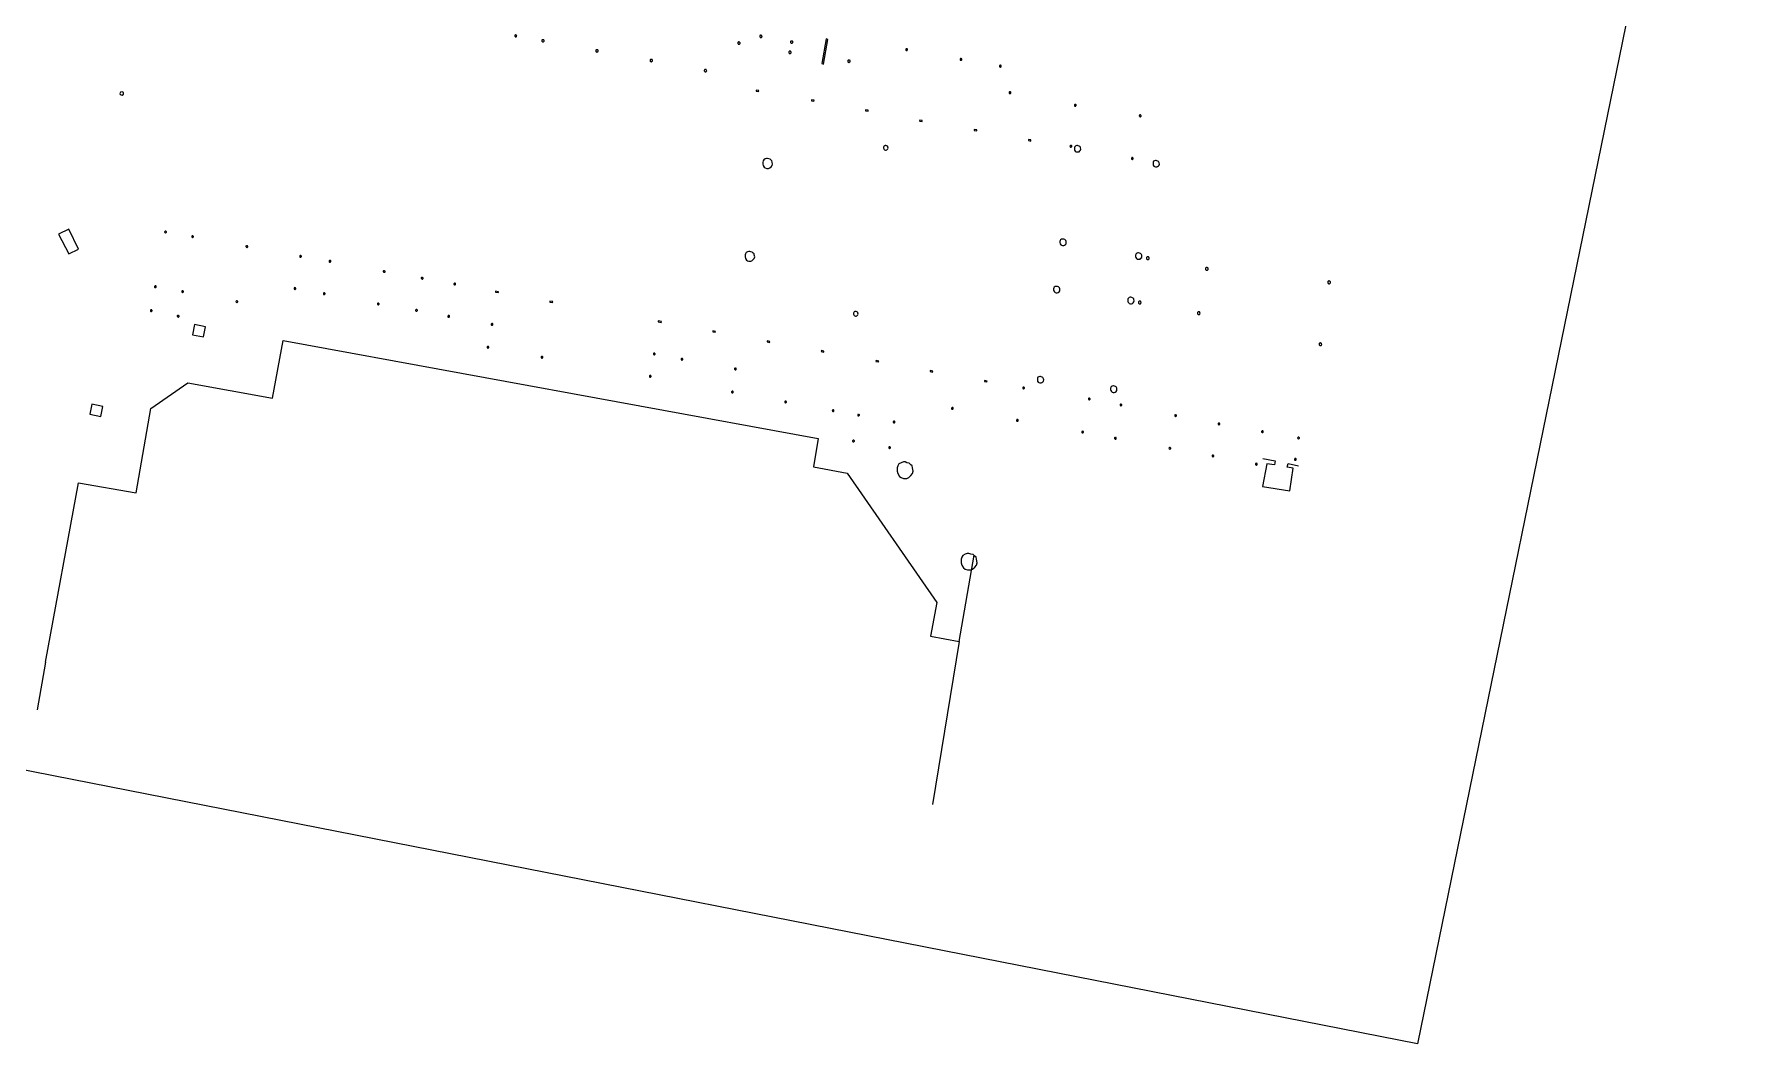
# Model space of a CAD drawing. Extents: x 794 to 1051, y 150 to 333.
# Drawn here: x 896.2 to 1050.9, y 149.9 to 241.4 of the extents above; entities that cross this region are included whole.
import ezdxf

# ---------------------------------------------------------------- set-up
doc = ezdxf.new("R2010")
doc.units = 0

msp = doc.modelspace()

# ---------------------------------------------------------------- linework, layer by layer
at = {"color": 1, "linetype": 'CONTINUOUS'}
for points in [[(812.17607, 332.620125), (1050.90717, 293.61636), (1021.52666, 149.91249), (892.7374, 175.22493), (797.30435, 197.227055), (793.59261, 281.18516), (812.17607, 332.620125)], [(939.80231, 241.28131), (939.78582, 241.27131), (939.76932, 241.251305), (939.76107, 241.241305), (939.76107, 241.1913), (939.76932, 241.1713), (939.79406, 241.141295), (939.80231, 241.131295), (939.84355, 241.121295), (939.86005, 241.121295), (939.89304, 241.131295), (939.90954, 241.151295), (939.93428, 241.1713), (939.94253, 241.1913), (939.93428, 241.241305), (939.92604, 241.251305), (939.90954, 241.27131), (939.90129, 241.28131), (939.8683, 241.28131), (939.8518, 241.29131), (939.83531, 241.29131), (939.80231, 241.28131)], [(942.26856, 240.85127), (942.24381, 240.841265), (942.22732, 240.811265), (942.21907, 240.79126), (942.21907, 240.741255), (942.22732, 240.711255), (942.25206, 240.68125), (942.26856, 240.66125), (942.3098, 240.65125), (942.34279, 240.65125), (942.37579, 240.66125), (942.40053, 240.69125), (942.42528, 240.711255), (942.43353, 240.741255), (942.42528, 240.79126), (942.41703, 240.811265), (942.40053, 240.831265), (942.38404, 240.85127), (942.35104, 240.85127), (942.3263, 240.86127), (942.30155, 240.86127), (942.26856, 240.85127)], [(947.15981, 239.94118), (947.13507, 239.93118), (947.11857, 239.901175), (947.11032, 239.881175), (947.11032, 239.83117), (947.11857, 239.801165), (947.14332, 239.771165), (947.15981, 239.75116), (947.20105, 239.74116), (947.23405, 239.74116), (947.26704, 239.75116), (947.29179, 239.781165), (947.31653, 239.801165), (947.32478, 239.83117), (947.31653, 239.881175), (947.30828, 239.901175), (947.29179, 239.92118), (947.27529, 239.94118), (947.2423, 239.94118), (947.21755, 239.95118), (947.19281, 239.95118), (947.15981, 239.94118)], [(960.01069, 240.641245), (959.98595, 240.631245), (959.96945, 240.601245), (959.9612, 240.58124), (959.9612, 240.531235), (959.96945, 240.501235), (959.9942, 240.47123), (960.01069, 240.45123), (960.05194, 240.44123), (960.08493, 240.44123), (960.11792, 240.45123), (960.14267, 240.48123), (960.16741, 240.501235), (960.17566, 240.531235), (960.16741, 240.58124), (960.15916, 240.601245), (960.14267, 240.621245), (960.12617, 240.641245), (960.09318, 240.641245), (960.06843, 240.65125), (960.04369, 240.65125), (960.01069, 240.641245)], [(961.99854, 241.251305), (961.97379, 241.241305), (961.9573, 241.2113), (961.94905, 241.1913), (961.94905, 241.141295), (961.9573, 241.111295), (961.98204, 241.08129), (961.99854, 241.06129), (962.03978, 241.051285), (962.07277, 241.051285), (962.10577, 241.06129), (962.13051, 241.09129), (962.15526, 241.111295), (962.1635, 241.141295), (962.15526, 241.1913), (962.14701, 241.2113), (962.13051, 241.231305), (962.11401, 241.251305), (962.08102, 241.251305), (962.05628, 241.261305), (962.03153, 241.261305), (961.99854, 241.251305)], [(964.62975, 239.811165), (964.60501, 239.801165), (964.58851, 239.771165), (964.58026, 239.75116), (964.58026, 239.701155), (964.58851, 239.671155), (964.61326, 239.64115), (964.62975, 239.62115), (964.67099, 239.61115), (964.70399, 239.61115), (964.73698, 239.62115), (964.76173, 239.65115), (964.78647, 239.671155), (964.79472, 239.701155), (964.78647, 239.75116), (964.77822, 239.771165), (964.76173, 239.791165), (964.74523, 239.811165), (964.71224, 239.811165), (964.68749, 239.82117), (964.66275, 239.82117), (964.62975, 239.811165)], [(964.79472, 240.731255), (964.76997, 240.721255), (964.75348, 240.69125), (964.74523, 240.67125), (964.74523, 240.621245), (964.75348, 240.591245), (964.77822, 240.56124), (964.79472, 240.54124), (964.83596, 240.531235), (964.86895, 240.531235), (964.90195, 240.54124), (964.92669, 240.57124), (964.95144, 240.591245), (964.95968, 240.621245), (964.95144, 240.67125), (964.94319, 240.69125), (964.92669, 240.711255), (964.91019, 240.731255), (964.8772, 240.731255), (964.85246, 240.741255), (964.82771, 240.741255), (964.79472, 240.731255)], [(967.97857, 240.941275), (967.58265, 238.69106), (967.73937, 238.651055), (968.11054, 240.88127), (967.97857, 240.941275)], [(975.22059, 240.04119), (975.21235, 240.03119), (975.1876, 240.001185), (975.17935, 239.981185), (975.17935, 239.96118), (975.1876, 239.93118), (975.19585, 239.901175), (975.22059, 239.891175), (975.25359, 239.881175), (975.27833, 239.881175), (975.30308, 239.891175), (975.31957, 239.911175), (975.34432, 239.93118), (975.34432, 239.96118), (975.34432, 239.981185), (975.33607, 240.001185), (975.31957, 240.02119), (975.30308, 240.03119), (975.27833, 240.04119), (975.26184, 240.05119), (975.23709, 240.04119), (975.22059, 240.04119)], [(952.08406, 239.061095), (952.05931, 239.051095), (952.04282, 239.02109), (952.03457, 239.00109), (952.03457, 238.951085), (952.04282, 238.92108), (952.06756, 238.89108), (952.08406, 238.871075), (952.1253, 238.861075), (952.15829, 238.861075), (952.19129, 238.871075), (952.21603, 238.90108), (952.24078, 238.92108), (952.24903, 238.951085), (952.24078, 239.00109), (952.23253, 239.02109), (952.21603, 239.041095), (952.19954, 239.061095), (952.16654, 239.061095), (952.1418, 239.071095), (952.11705, 239.071095), (952.08406, 239.061095)], [(969.98291, 239.00109), (969.95817, 238.99109), (969.94167, 238.961085), (969.93342, 238.941085), (969.93342, 238.89108), (969.94167, 238.861075), (969.96641, 238.831075), (969.98291, 238.81107), (970.02415, 238.80107), (970.05715, 238.80107), (970.09014, 238.81107), (970.11488, 238.841075), (970.13963, 238.861075), (970.14788, 238.89108), (970.13963, 238.941085), (970.13138, 238.961085), (970.11488, 238.981085), (970.09839, 239.00109), (970.06539, 239.00109), (970.04065, 239.01109), (970.0159, 239.01109), (969.98291, 239.00109)], [(980.14484, 239.151105), (980.13659, 239.141105), (980.11185, 239.1111), (980.1036, 239.0911), (980.1036, 239.071095), (980.11185, 239.041095), (980.1201, 239.01109), (980.14484, 239.00109), (980.17783, 238.99109), (980.20258, 238.99109), (980.22732, 239.00109), (980.24382, 239.02109), (980.26856, 239.041095), (980.26856, 239.071095), (980.26856, 239.0911), (980.26032, 239.1111), (980.24382, 239.1311), (980.22732, 239.141105), (980.20258, 239.151105), (980.18608, 239.161105), (980.16134, 239.151105), (980.14484, 239.151105)], [(983.70811, 238.541045), (983.69987, 238.531045), (983.67512, 238.50104), (983.66687, 238.48104), (983.66687, 238.461035), (983.67512, 238.431035), (983.68337, 238.40103), (983.70811, 238.39103), (983.74111, 238.38103), (983.76585, 238.38103), (983.7906, 238.39103), (983.80709, 238.41103), (983.83184, 238.431035), (983.83184, 238.461035), (983.83184, 238.48104), (983.82359, 238.50104), (983.80709, 238.521045), (983.7906, 238.531045), (983.76585, 238.541045), (983.74936, 238.551045), (983.72461, 238.541045), (983.70811, 238.541045)], [(956.98356, 238.151005), (956.95882, 238.141005), (956.94232, 238.111005), (956.93407, 238.091), (956.93407, 238.040995), (956.94232, 238.010995), (956.96706, 237.98099), (956.98356, 237.96099), (957.0248, 237.95099), (957.0578, 237.95099), (957.09079, 237.96099), (957.11553, 237.99099), (957.14028, 238.010995), (957.14853, 238.040995), (957.14028, 238.091), (957.13203, 238.111005), (957.11553, 238.131005), (957.09904, 238.151005), (957.06604, 238.151005), (957.0413, 238.16101), (957.01655, 238.16101), (956.98356, 238.151005)], [(903.99636, 235.980795), (904.0376, 235.88079), (904.21082, 235.830785), (904.32629, 235.930795), (904.32629, 236.080805), (904.20257, 236.150815), (904.0541, 236.12081), (903.99636, 235.980795)], [(961.62736, 236.30083), (961.61912, 236.21082), (961.85007, 236.170815), (961.85832, 236.270825), (961.62736, 236.30083)], [(966.64234, 235.41074), (966.63409, 235.320735), (966.86505, 235.28073), (966.87329, 235.38074), (966.64234, 235.41074)], [(984.58244, 236.140815), (984.57419, 236.13081), (984.54944, 236.10081), (984.54119, 236.080805), (984.54119, 236.060805), (984.54944, 236.0308), (984.55769, 236.0008), (984.58244, 235.9908), (984.61543, 235.980795), (984.64017, 235.980795), (984.66492, 235.9908), (984.68142, 236.0108), (984.70616, 236.0308), (984.70616, 236.060805), (984.70616, 236.080805), (984.69791, 236.10081), (984.68142, 236.12081), (984.66492, 236.13081), (984.64017, 236.140815), (984.62368, 236.150815), (984.59893, 236.140815), (984.58244, 236.140815)], [(971.54184, 234.520655), (971.5336, 234.43065), (971.76455, 234.390645), (971.7728, 234.490655), (971.54184, 234.520655)], [(976.44134, 233.580565), (976.4331, 233.490555), (976.66405, 233.450555), (976.6723, 233.550565), (976.44134, 233.580565)], [(990.49648, 235.000705), (990.48823, 234.9907), (990.46349, 234.9607), (990.45524, 234.940695), (990.45524, 234.920695), (990.46349, 234.89069), (990.47174, 234.86069), (990.49648, 234.85069), (990.52947, 234.840685), (990.55422, 234.840685), (990.57896, 234.85069), (990.59546, 234.87069), (990.62021, 234.89069), (990.62021, 234.920695), (990.62021, 234.940695), (990.61196, 234.9607), (990.59546, 234.9807), (990.57896, 234.9907), (990.55422, 235.000705), (990.53772, 235.010705), (990.51298, 235.000705), (990.49648, 235.000705)], [(996.36928, 234.04061), (996.36104, 234.03061), (996.33629, 234.000605), (996.32804, 233.980605), (996.32804, 233.9606), (996.33629, 233.9306), (996.34454, 233.900595), (996.36928, 233.890595), (996.40228, 233.880595), (996.42702, 233.880595), (996.45177, 233.890595), (996.46826, 233.9106), (996.49301, 233.9306), (996.49301, 233.9606), (996.49301, 233.980605), (996.48476, 234.000605), (996.46826, 234.02061), (996.45177, 234.03061), (996.42702, 234.04061), (996.41053, 234.05061), (996.38578, 234.04061), (996.36928, 234.04061)], [(981.38209, 232.720485), (981.37384, 232.630475), (981.60479, 232.59047), (981.61304, 232.69048), (981.38209, 232.720485)], [(973.26574, 231.26034), (973.208, 231.23034), (973.18326, 231.180335), (973.16676, 231.13033), (973.16676, 231.04032), (973.18326, 230.980315), (973.2245, 230.91031), (973.26574, 230.880305), (973.33173, 230.860305), (973.40596, 230.860305), (973.45545, 230.880305), (973.51319, 230.93031), (973.55443, 230.980315), (973.57093, 231.04032), (973.55443, 231.13033), (973.54618, 231.180335), (973.51319, 231.210335), (973.47195, 231.25034), (973.41421, 231.26034), (973.36472, 231.280345), (973.32348, 231.280345), (973.26574, 231.26034)], [(986.28984, 231.810395), (986.28159, 231.720385), (986.51254, 231.68038), (986.52079, 231.78039), (986.28984, 231.810395)], [(990.09231, 231.290345), (990.08406, 231.280345), (990.05932, 231.25034), (990.05107, 231.23034), (990.05107, 231.210335), (990.05932, 231.180335), (990.06757, 231.15033), (990.09231, 231.14033), (990.12531, 231.13033), (990.15005, 231.13033), (990.1748, 231.14033), (990.19129, 231.16033), (990.21604, 231.180335), (990.21604, 231.210335), (990.21604, 231.23034), (990.20779, 231.25034), (990.19129, 231.270345), (990.1748, 231.280345), (990.15005, 231.290345), (990.13355, 231.300345), (990.10881, 231.290345), (990.09231, 231.290345)], [(990.59546, 231.25034), (990.51298, 231.200335), (990.47174, 231.13033), (990.45524, 231.06032), (990.45524, 230.95031), (990.47174, 230.8503), (990.53772, 230.760295), (990.59546, 230.71029), (990.69444, 230.690285), (990.79342, 230.690285), (990.8759, 230.71029), (990.95014, 230.780295), (991.01612, 230.8503), (991.03262, 230.95031), (991.01612, 231.06032), (990.99138, 231.13033), (990.95014, 231.180335), (990.8924, 231.22034), (990.80992, 231.25034), (990.73568, 231.270345), (990.67794, 231.270345), (990.59546, 231.25034)], [(962.4522, 230.060225), (962.32847, 229.99022), (962.27073, 229.89021), (962.23774, 229.7802), (962.23774, 229.59018), (962.27073, 229.46017), (962.36146, 229.310155), (962.4522, 229.240145), (962.59242, 229.200145), (962.75738, 229.200145), (962.86461, 229.240145), (962.98834, 229.350155), (963.07907, 229.46017), (963.11206, 229.59018), (963.07907, 229.7802), (963.06257, 229.89021), (962.98834, 229.950215), (962.89761, 230.040225), (962.77388, 230.060225), (962.66665, 230.10023), (962.57592, 230.10023), (962.4522, 230.060225)], [(995.65993, 230.180235), (995.65168, 230.170235), (995.62694, 230.140235), (995.61869, 230.12023), (995.61869, 230.10023), (995.62694, 230.070225), (995.63518, 230.040225), (995.65993, 230.030225), (995.69292, 230.02022), (995.71767, 230.02022), (995.74241, 230.030225), (995.75891, 230.050225), (995.78365, 230.070225), (995.78365, 230.10023), (995.78365, 230.12023), (995.7754, 230.140235), (995.75891, 230.160235), (995.74241, 230.170235), (995.71767, 230.180235), (995.70117, 230.19024), (995.67642, 230.180235), (995.65993, 230.180235)], [(997.71376, 229.90021), (997.63128, 229.850205), (997.59003, 229.7802), (997.57354, 229.71019), (997.57354, 229.60018), (997.59003, 229.50017), (997.65602, 229.410165), (997.71376, 229.36016), (997.81274, 229.340155), (997.91172, 229.340155), (997.9942, 229.36016), (998.06844, 229.430165), (998.13442, 229.50017), (998.15092, 229.60018), (998.13442, 229.71019), (998.10968, 229.7802), (998.06844, 229.830205), (998.0107, 229.87021), (997.92822, 229.90021), (997.85398, 229.92021), (997.79624, 229.92021), (997.71376, 229.90021)], [(898.45349, 223.239565), (899.3608, 221.479395), (900.24337, 221.889435), (899.3608, 223.69961), (898.45349, 223.239565)], [(908.05453, 223.44959), (908.06278, 223.409585), (908.07928, 223.38958), (908.12052, 223.36958), (908.16176, 223.36958), (908.19475, 223.399585), (908.21125, 223.429585), (908.21125, 223.45959), (908.19475, 223.49959), (908.17001, 223.519595), (908.13702, 223.529595), (908.09577, 223.519595), (908.07103, 223.49959), (908.05453, 223.46959), (908.05453, 223.44959)], [(910.50428, 223.029545), (910.51253, 222.989545), (910.52903, 222.96954), (910.57027, 222.94954), (910.61151, 222.94954), (910.6445, 222.97954), (910.661, 223.009545), (910.661, 223.03955), (910.6445, 223.07955), (910.61976, 223.099555), (910.58677, 223.109555), (910.54552, 223.099555), (910.52078, 223.07955), (910.50428, 223.04955), (910.50428, 223.029545)], [(989.28398, 222.779525), (989.20149, 222.72952), (989.16025, 222.65951), (989.14376, 222.589505), (989.14376, 222.479495), (989.16025, 222.379485), (989.22624, 222.289475), (989.28398, 222.23947), (989.38296, 222.21947), (989.48194, 222.21947), (989.56442, 222.23947), (989.63866, 222.30948), (989.70464, 222.379485), (989.72114, 222.479495), (989.70464, 222.589505), (989.6799, 222.65951), (989.63866, 222.709515), (989.58092, 222.74952), (989.49843, 222.779525), (989.4242, 222.799525), (989.36646, 222.799525), (989.28398, 222.779525)], [(915.42028, 222.12946), (915.42853, 222.089455), (915.44503, 222.069455), (915.48627, 222.04945), (915.52751, 222.04945), (915.5605, 222.079455), (915.577, 222.10946), (915.577, 222.13946), (915.5605, 222.179465), (915.53576, 222.199465), (915.50276, 222.20947), (915.46152, 222.199465), (915.43678, 222.179465), (915.42028, 222.14946), (915.42028, 222.12946)], [(920.28679, 221.229375), (920.29504, 221.18937), (920.31153, 221.169365), (920.35278, 221.149365), (920.39402, 221.149365), (920.42701, 221.17937), (920.44351, 221.20937), (920.44351, 221.239375), (920.42701, 221.27938), (920.40227, 221.29938), (920.36927, 221.30938), (920.32803, 221.29938), (920.30329, 221.27938), (920.28679, 221.249375), (920.28679, 221.229375)], [(960.83553, 221.649415), (960.7118, 221.579405), (960.65406, 221.479395), (960.62107, 221.369385), (960.62107, 221.17937), (960.65406, 221.049355), (960.74479, 220.89934), (960.83553, 220.829335), (960.97575, 220.78933), (961.14071, 220.78933), (961.24794, 220.829335), (961.37167, 220.939345), (961.4624, 221.049355), (961.49539, 221.17937), (961.4624, 221.369385), (961.4459, 221.479395), (961.37167, 221.539405), (961.28093, 221.62941), (961.15721, 221.649415), (961.04998, 221.68942), (960.95925, 221.68942), (960.83553, 221.649415)], [(996.13008, 221.5294), (996.0476, 221.479395), (996.00636, 221.40939), (995.98986, 221.339385), (995.98986, 221.229375), (996.00636, 221.129365), (996.07234, 221.039355), (996.13008, 220.98935), (996.22906, 220.96935), (996.32804, 220.96935), (996.41053, 220.98935), (996.48476, 221.059355), (996.55075, 221.129365), (996.56724, 221.229375), (996.55075, 221.339385), (996.526, 221.40939), (996.48476, 221.459395), (996.42702, 221.4994), (996.34454, 221.5294), (996.2703, 221.549405), (996.21257, 221.549405), (996.13008, 221.5294)], [(997.04565, 221.18937), (997.01265, 221.169365), (996.99616, 221.139365), (996.98791, 221.10936), (996.98791, 221.059355), (996.99616, 221.019355), (997.0209, 220.97935), (997.04565, 220.959345), (997.08689, 220.949345), (997.12813, 220.949345), (997.16112, 220.959345), (997.19412, 220.98935), (997.21886, 221.019355), (997.22711, 221.059355), (997.21886, 221.10936), (997.21061, 221.139365), (997.19412, 221.159365), (997.16937, 221.17937), (997.13638, 221.18937), (997.10338, 221.19937), (997.07864, 221.19937), (997.04565, 221.18937)], [(922.951, 220.77933), (922.95924, 220.739325), (922.97574, 220.719325), (923.01698, 220.69932), (923.05822, 220.69932), (923.09122, 220.729325), (923.10771, 220.75933), (923.10771, 220.78933), (923.09122, 220.829335), (923.06647, 220.849335), (923.03348, 220.85934), (922.99224, 220.849335), (922.96749, 220.829335), (922.951, 220.79933), (922.951, 220.77933)], [(927.85875, 219.86924), (927.86699, 219.82924), (927.88349, 219.809235), (927.92473, 219.789235), (927.96597, 219.789235), (927.99897, 219.819235), (928.01546, 219.84924), (928.01546, 219.879245), (927.99897, 219.919245), (927.97422, 219.93925), (927.94123, 219.94925), (927.89999, 219.93925), (927.87524, 219.919245), (927.85875, 219.889245), (927.85875, 219.86924)], [(1002.39056, 220.219275), (1002.35756, 220.199275), (1002.34107, 220.16927), (1002.33282, 220.13927), (1002.33282, 220.089265), (1002.34107, 220.04926), (1002.36581, 220.009255), (1002.39056, 219.989255), (1002.4318, 219.979255), (1002.47304, 219.979255), (1002.50603, 219.989255), (1002.53903, 220.019255), (1002.56377, 220.04926), (1002.57202, 220.089265), (1002.56377, 220.13927), (1002.55552, 220.16927), (1002.53903, 220.189275), (1002.51428, 220.209275), (1002.48129, 220.219275), (1002.44829, 220.229275), (1002.42355, 220.229275), (1002.39056, 220.219275)], [(907.13897, 218.48911), (907.14722, 218.449105), (907.16371, 218.429105), (907.20495, 218.4091), (907.2462, 218.4091), (907.27919, 218.439105), (907.29569, 218.469105), (907.29569, 218.49911), (907.27919, 218.539115), (907.25444, 218.559115), (907.22145, 218.569115), (907.18021, 218.559115), (907.15547, 218.539115), (907.13897, 218.50911), (907.13897, 218.48911)], [(909.60522, 218.039065), (909.61346, 217.99906), (909.62996, 217.97906), (909.6712, 217.95906), (909.71244, 217.95906), (909.74544, 217.98906), (909.76193, 218.019065), (909.76193, 218.049065), (909.74544, 218.08907), (909.72069, 218.10907), (909.6877, 218.119075), (909.64646, 218.10907), (909.62171, 218.08907), (909.60522, 218.059065), (909.60522, 218.039065)], [(919.77539, 218.329095), (919.78364, 218.28909), (919.80014, 218.269085), (919.84138, 218.249085), (919.88262, 218.249085), (919.91561, 218.27909), (919.93211, 218.30909), (919.93211, 218.339095), (919.91561, 218.3791), (919.89087, 218.3991), (919.85788, 218.4091), (919.81663, 218.3991), (919.79189, 218.3791), (919.77539, 218.349095), (919.77539, 218.329095)], [(931.29829, 219.259185), (931.30654, 219.21918), (931.32304, 219.199175), (931.36428, 219.179175), (931.40552, 219.179175), (931.43852, 219.20918), (931.45501, 219.23918), (931.45501, 219.269185), (931.43852, 219.30919), (931.41377, 219.32919), (931.38078, 219.33919), (931.33954, 219.32919), (931.31479, 219.30919), (931.29829, 219.279185), (931.29829, 219.259185)], [(934.25119, 218.739135), (934.25944, 218.69913), (934.27594, 218.679125), (934.31718, 218.659125), (934.35842, 218.659125), (934.39141, 218.68913), (934.40791, 218.71913), (934.40791, 218.749135), (934.39141, 218.78914), (934.36667, 218.80914), (934.33368, 218.81914), (934.29243, 218.80914), (934.26769, 218.78914), (934.25119, 218.759135), (934.25119, 218.739135)], [(988.7066, 218.49911), (988.62411, 218.449105), (988.58287, 218.3791), (988.56637, 218.30909), (988.56637, 218.19908), (988.58287, 218.09907), (988.64886, 218.00906), (988.7066, 217.95906), (988.80558, 217.939055), (988.90456, 217.939055), (988.98704, 217.95906), (989.06127, 218.029065), (989.12726, 218.09907), (989.14376, 218.19908), (989.12726, 218.30909), (989.10251, 218.3791), (989.06127, 218.429105), (989.00353, 218.469105), (988.92105, 218.49911), (988.84682, 218.51911), (988.78908, 218.51911), (988.7066, 218.49911)], [(1013.46805, 218.99916), (1013.43506, 218.979155), (1013.41856, 218.949155), (1013.41031, 218.91915), (1013.41031, 218.869145), (1013.41856, 218.82914), (1013.4433, 218.78914), (1013.46805, 218.769135), (1013.50929, 218.759135), (1013.55053, 218.759135), (1013.58353, 218.769135), (1013.61652, 218.79914), (1013.64126, 218.82914), (1013.64951, 218.869145), (1013.64126, 218.91915), (1013.63302, 218.949155), (1013.61652, 218.969155), (1013.59177, 218.989155), (1013.55878, 218.99916), (1013.52579, 219.00916), (1013.50104, 219.00916), (1013.46805, 218.99916)], [(914.51297, 217.13898), (914.52121, 217.098975), (914.53771, 217.078975), (914.57895, 217.05897), (914.62019, 217.05897), (914.65319, 217.088975), (914.66968, 217.118975), (914.66968, 217.14898), (914.65319, 217.188985), (914.62844, 217.208985), (914.59545, 217.218985), (914.55421, 217.208985), (914.52946, 217.188985), (914.51297, 217.15898), (914.51297, 217.13898)], [(922.43135, 217.849045), (922.4396, 217.809045), (922.4561, 217.78904), (922.49734, 217.76904), (922.53858, 217.76904), (922.57157, 217.79904), (922.58807, 217.829045), (922.58807, 217.85905), (922.57157, 217.89905), (922.54683, 217.919055), (922.51384, 217.929055), (922.47259, 217.919055), (922.44785, 217.89905), (922.43135, 217.86905), (922.43135, 217.849045)], [(927.32261, 216.92896), (927.33085, 216.888955), (927.34735, 216.86895), (927.38859, 216.84895), (927.42983, 216.84895), (927.46283, 216.878955), (927.47932, 216.908955), (927.47932, 216.93896), (927.46283, 216.978965), (927.43808, 216.998965), (927.40509, 217.008965), (927.36385, 216.998965), (927.3391, 216.978965), (927.32261, 216.94896), (927.32261, 216.92896)], [(938.02067, 218.07907), (938.01243, 217.98906), (938.28462, 217.949055), (938.29287, 218.029065), (938.02067, 218.07907)], [(942.95317, 217.188985), (942.94492, 217.098975), (943.18412, 217.05897), (943.20887, 217.14898), (942.95317, 217.188985)], [(995.42898, 217.509015), (995.34649, 217.45901), (995.30525, 217.389005), (995.28875, 217.318995), (995.28875, 217.208985), (995.30525, 217.108975), (995.37124, 217.018965), (995.42898, 216.96896), (995.52796, 216.94896), (995.62694, 216.94896), (995.70942, 216.96896), (995.78365, 217.03897), (995.84964, 217.108975), (995.86614, 217.208985), (995.84964, 217.318995), (995.82489, 217.389005), (995.78365, 217.439005), (995.72591, 217.47901), (995.64343, 217.509015), (995.5692, 217.529015), (995.51146, 217.529015), (995.42898, 217.509015)], [(996.31155, 217.17898), (996.27855, 217.15898), (996.26206, 217.128975), (996.25381, 217.098975), (996.25381, 217.04897), (996.26206, 217.008965), (996.2868, 216.96896), (996.31155, 216.94896), (996.35279, 216.93896), (996.39403, 216.93896), (996.42702, 216.94896), (996.46002, 216.978965), (996.48476, 217.008965), (996.49301, 217.04897), (996.48476, 217.098975), (996.47651, 217.128975), (996.46002, 217.14898), (996.43527, 217.16898), (996.40228, 217.17898), (996.36928, 217.188985), (996.34454, 217.188985), (996.31155, 217.17898)], [(906.76779, 216.3089), (906.77604, 216.268895), (906.79254, 216.24889), (906.83378, 216.22889), (906.87502, 216.22889), (906.90802, 216.258895), (906.92451, 216.288895), (906.92451, 216.3189), (906.90802, 216.358905), (906.88327, 216.378905), (906.85028, 216.388905), (906.80904, 216.378905), (906.78429, 216.358905), (906.76779, 216.3289), (906.76779, 216.3089)], [(909.20105, 215.81885), (909.2093, 215.778845), (909.22579, 215.758845), (909.26703, 215.738845), (909.30828, 215.738845), (909.34127, 215.768845), (909.35777, 215.79885), (909.35777, 215.82885), (909.34127, 215.868855), (909.31652, 215.88886), (909.28353, 215.89886), (909.24229, 215.88886), (909.21754, 215.868855), (909.20105, 215.838855), (909.20105, 215.81885)], [(910.75998, 215.05878), (910.58677, 214.13869), (911.58481, 213.93867), (911.74978, 214.848755), (910.75998, 215.05878)], [(930.7869, 216.3389), (930.79515, 216.298895), (930.81164, 216.278895), (930.85289, 216.258895), (930.89413, 216.258895), (930.92712, 216.288895), (930.94362, 216.3189), (930.94362, 216.3489), (930.92712, 216.388905), (930.90238, 216.40891), (930.86938, 216.41891), (930.82814, 216.40891), (930.8034, 216.388905), (930.7869, 216.358905), (930.7869, 216.3389)], [(933.7068, 215.79885), (933.71505, 215.758845), (933.73155, 215.738845), (933.77279, 215.71884), (933.81403, 215.71884), (933.84703, 215.748845), (933.86352, 215.778845), (933.86352, 215.80885), (933.84703, 215.848855), (933.82228, 215.868855), (933.78929, 215.878855), (933.74805, 215.868855), (933.7233, 215.848855), (933.7068, 215.81885), (933.7068, 215.79885)], [(937.633, 215.07878), (937.64125, 215.038775), (937.65775, 215.018775), (937.69899, 214.99877), (937.74023, 214.99877), (937.77323, 215.028775), (937.78972, 215.05878), (937.78972, 215.08878), (937.77323, 215.128785), (937.74848, 215.148785), (937.71549, 215.158785), (937.67425, 215.148785), (937.6495, 215.128785), (937.633, 215.09878), (937.633, 215.07878)], [(952.76867, 215.39881), (952.76042, 215.2988), (953.03262, 215.258795), (953.05736, 215.338805), (952.76867, 215.39881)], [(970.55205, 216.22889), (970.49431, 216.19889), (970.46956, 216.148885), (970.45307, 216.09888), (970.45307, 216.00887), (970.46956, 215.948865), (970.5108, 215.878855), (970.55205, 215.848855), (970.61803, 215.82885), (970.69227, 215.82885), (970.74176, 215.848855), (970.79949, 215.89886), (970.84074, 215.948865), (970.85723, 216.00887), (970.84074, 216.09888), (970.83249, 216.148885), (970.79949, 216.178885), (970.75825, 216.21889), (970.70051, 216.22889), (970.65102, 216.24889), (970.60978, 216.24889), (970.55205, 216.22889)], [(1001.65646, 216.20889), (1001.62346, 216.188885), (1001.60697, 216.158885), (1001.59872, 216.12888), (1001.59872, 216.078875), (1001.60697, 216.03887), (1001.63171, 215.99887), (1001.65646, 215.978865), (1001.6977, 215.968865), (1001.73894, 215.968865), (1001.77193, 215.978865), (1001.80493, 216.00887), (1001.82967, 216.03887), (1001.83792, 216.078875), (1001.82967, 216.12888), (1001.82142, 216.158885), (1001.80493, 216.178885), (1001.78018, 216.19889), (1001.74719, 216.20889), (1001.71419, 216.21889), (1001.68945, 216.21889), (1001.65646, 216.20889)], [(897.24923, 184.475825), (900.25162, 200.737395), (905.46456, 199.807305), (906.81728, 207.458045), (910.14136, 209.77827), (917.83704, 208.388135), (918.78559, 213.60864), (967.24447, 204.73778), (966.8238, 202.187535), (969.86743, 201.587475), (978.00028, 189.876345), (977.43114, 186.836055), (980.02112, 186.356005), (981.38209, 194.17676)], [(957.70941, 214.488725), (957.70116, 214.398715), (957.92387, 214.35871), (957.94861, 214.43872), (957.70941, 214.488725)], [(962.63366, 213.578635), (962.62541, 213.488625), (962.84812, 213.44862), (962.87286, 213.52863), (962.63366, 213.578635)], [(937.25358, 213.00858), (937.26183, 212.968575), (937.27833, 212.948575), (937.31957, 212.92857), (937.36081, 212.92857), (937.3938, 212.958575), (937.4103, 212.98858), (937.4103, 213.01858), (937.3938, 213.058585), (937.36906, 213.078585), (937.33606, 213.088585), (937.29482, 213.078585), (937.27008, 213.058585), (937.25358, 213.02858), (937.25358, 213.00858)], [(942.15308, 212.09849), (942.16133, 212.05849), (942.17783, 212.038485), (942.21907, 212.018485), (942.26031, 212.018485), (942.2933, 212.048485), (942.3098, 212.07849), (942.3098, 212.108495), (942.2933, 212.148495), (942.26856, 212.1685), (942.23557, 212.1785), (942.19432, 212.1685), (942.16958, 212.148495), (942.15308, 212.118495), (942.15308, 212.09849)], [(952.32326, 212.39852), (952.33151, 212.358515), (952.34801, 212.338515), (952.38925, 212.318515), (952.43049, 212.318515), (952.46348, 212.348515), (952.47998, 212.37852), (952.47998, 212.40852), (952.46348, 212.448525), (952.43874, 212.468525), (952.40574, 212.47853), (952.3645, 212.468525), (952.33976, 212.448525), (952.32326, 212.418525), (952.32326, 212.39852)], [(954.8225, 211.928475), (954.83075, 211.88847), (954.84725, 211.86847), (954.88849, 211.84847), (954.92973, 211.84847), (954.96272, 211.87847), (954.97922, 211.908475), (954.97922, 211.938475), (954.96272, 211.97848), (954.93798, 211.99848), (954.90498, 212.008485), (954.86374, 211.99848), (954.839, 211.97848), (954.8225, 211.948475), (954.8225, 211.928475)], [(967.53316, 212.69855), (967.52491, 212.60854), (967.74762, 212.568535), (967.77236, 212.648545), (967.53316, 212.69855)], [(1012.67621, 213.388615), (1012.64322, 213.368615), (1012.62672, 213.33861), (1012.61847, 213.30861), (1012.61847, 213.258605), (1012.62672, 213.2186), (1012.65147, 213.178595), (1012.67621, 213.158595), (1012.71745, 213.148595), (1012.75869, 213.148595), (1012.79169, 213.158595), (1012.82468, 213.188595), (1012.84943, 213.2186), (1012.85767, 213.258605), (1012.84943, 213.30861), (1012.84118, 213.33861), (1012.82468, 213.358615), (1012.79994, 213.378615), (1012.76694, 213.388615), (1012.73395, 213.398615), (1012.7092, 213.398615), (1012.67621, 213.388615)], [(951.96033, 210.368325), (951.96858, 210.32832), (951.98508, 210.30832), (952.02632, 210.288315), (952.06756, 210.288315), (952.10056, 210.31832), (952.11705, 210.348325), (952.11705, 210.378325), (952.10056, 210.41833), (952.07581, 210.43833), (952.04282, 210.44833), (952.00158, 210.43833), (951.97683, 210.41833), (951.96033, 210.388325), (951.96033, 210.368325)], [(959.67251, 211.04839), (959.68076, 211.008385), (959.69726, 210.988385), (959.7385, 210.968385), (959.77974, 210.968385), (959.81273, 210.998385), (959.82923, 211.02839), (959.82923, 211.05839), (959.81273, 211.098395), (959.78799, 211.118395), (959.755, 211.1284), (959.71375, 211.118395), (959.68901, 211.098395), (959.67251, 211.06839), (959.67251, 211.04839)], [(972.4904, 211.798465), (972.48215, 211.708455), (972.70486, 211.66845), (972.7296, 211.74846), (972.4904, 211.798465)], [(977.3899, 210.888375), (977.38165, 210.798365), (977.60436, 210.75836), (977.6291, 210.83837), (977.3899, 210.888375)], [(987.23839, 210.33832), (987.15591, 210.288315), (987.11467, 210.21831), (987.09817, 210.148305), (987.09817, 210.038295), (987.11467, 209.938285), (987.18066, 209.848275), (987.23839, 209.79827), (987.33737, 209.77827), (987.43635, 209.77827), (987.51884, 209.79827), (987.59307, 209.868275), (987.65906, 209.938285), (987.67556, 210.038295), (987.65906, 210.148305), (987.63431, 210.21831), (987.59307, 210.268315), (987.53533, 210.30832), (987.45285, 210.33832), (987.37862, 210.358325), (987.32088, 210.358325), (987.23839, 210.33832)], [(959.40032, 208.95819), (959.40857, 208.918185), (959.42506, 208.898185), (959.4663, 208.87818), (959.50755, 208.87818), (959.54054, 208.908185), (959.55704, 208.938185), (959.55704, 208.96819), (959.54054, 209.008195), (959.51579, 209.028195), (959.4828, 209.038195), (959.44156, 209.028195), (959.41681, 209.008195), (959.40032, 208.97819), (959.40032, 208.95819)], [(982.3059, 209.98829), (982.29765, 209.89828), (982.52036, 209.858275), (982.5451, 209.938285), (982.3059, 209.98829)], [(985.77844, 209.318225), (985.78669, 209.27822), (985.80319, 209.25822), (985.84443, 209.238215), (985.88567, 209.238215), (985.91866, 209.26822), (985.93516, 209.29822), (985.93516, 209.328225), (985.91866, 209.36823), (985.89392, 209.38823), (985.86093, 209.39823), (985.81968, 209.38823), (985.79494, 209.36823), (985.77844, 209.338225), (985.77844, 209.318225)], [(993.87004, 209.47824), (993.78756, 209.428235), (993.74632, 209.358225), (993.72982, 209.28822), (993.72982, 209.17821), (993.74632, 209.0782), (993.8123, 208.98819), (993.87004, 208.938185), (993.96902, 208.918185), (994.068, 208.918185), (994.15049, 208.938185), (994.22472, 209.008195), (994.29071, 209.0782), (994.3072, 209.17821), (994.29071, 209.28822), (994.26596, 209.358225), (994.22472, 209.40823), (994.16698, 209.448235), (994.0845, 209.47824), (994.01026, 209.49824), (993.95253, 209.49824), (993.87004, 209.47824)], [(901.45588, 207.85808), (901.28266, 206.937995), (902.28071, 206.737975), (902.44567, 207.64806), (901.45588, 207.85808)], [(964.21734, 208.0481), (964.22558, 208.008095), (964.24208, 207.988095), (964.28332, 207.968095), (964.32456, 207.968095), (964.35756, 207.998095), (964.37405, 208.0281), (964.37405, 208.0581), (964.35756, 208.098105), (964.33281, 208.118105), (964.29982, 208.12811), (964.25858, 208.118105), (964.23383, 208.098105), (964.21734, 208.068105), (964.21734, 208.0481)], [(968.52296, 207.268025), (968.53121, 207.22802), (968.5477, 207.20802), (968.58895, 207.18802), (968.63019, 207.18802), (968.66318, 207.21802), (968.67968, 207.248025), (968.67968, 207.278025), (968.66318, 207.31803), (968.63844, 207.33803), (968.60544, 207.348035), (968.5642, 207.33803), (968.53946, 207.31803), (968.52296, 207.288025), (968.52296, 207.268025)], [(979.32826, 207.468045), (979.3365, 207.42804), (979.353, 207.40804), (979.39424, 207.388035), (979.43548, 207.388035), (979.46848, 207.41804), (979.48497, 207.448045), (979.48497, 207.478045), (979.46848, 207.51805), (979.44373, 207.53805), (979.41074, 207.54805), (979.3695, 207.53805), (979.34475, 207.51805), (979.32826, 207.488045), (979.32826, 207.468045)], [(991.71723, 208.318125), (991.72548, 208.278125), (991.74198, 208.25812), (991.78322, 208.23812), (991.82446, 208.23812), (991.85745, 208.26812), (991.87395, 208.298125), (991.87395, 208.32813), (991.85745, 208.36813), (991.83271, 208.388135), (991.79972, 208.398135), (991.75847, 208.388135), (991.73373, 208.36813), (991.71723, 208.33813), (991.71723, 208.318125)], [(994.58765, 207.778075), (994.5959, 207.73807), (994.61239, 207.71807), (994.65363, 207.698065), (994.69487, 207.698065), (994.72787, 207.72807), (994.74436, 207.758075), (994.74436, 207.788075), (994.72787, 207.82808), (994.70312, 207.84808), (994.67013, 207.85808), (994.62889, 207.84808), (994.60414, 207.82808), (994.58765, 207.798075), (994.58765, 207.778075)], [(970.82424, 206.857985), (970.83249, 206.81798), (970.84898, 206.79798), (970.89023, 206.77798), (970.93147, 206.77798), (970.96446, 206.80798), (970.98096, 206.837985), (970.98096, 206.867985), (970.96446, 206.90799), (970.93972, 206.927995), (970.90672, 206.937995), (970.86548, 206.927995), (970.84074, 206.90799), (970.82424, 206.87799), (970.82424, 206.857985)], [(974.04108, 206.237925), (974.04933, 206.19792), (974.06583, 206.17792), (974.10707, 206.15792), (974.14831, 206.15792), (974.18131, 206.18792), (974.1978, 206.217925), (974.1978, 206.247925), (974.18131, 206.28793), (974.15656, 206.307935), (974.12357, 206.317935), (974.08233, 206.307935), (974.05758, 206.28793), (974.04108, 206.25793), (974.04108, 206.237925)], [(985.20931, 206.37794), (985.21756, 206.337935), (985.23405, 206.317935), (985.27529, 206.29793), (985.31654, 206.29793), (985.34953, 206.327935), (985.36603, 206.35794), (985.36603, 206.38794), (985.34953, 206.427945), (985.32478, 206.447945), (985.29179, 206.457945), (985.25055, 206.447945), (985.2258, 206.427945), (985.20931, 206.39794), (985.20931, 206.37794)], [(999.53664, 206.81798), (999.54489, 206.77798), (999.56138, 206.757975), (999.60262, 206.737975), (999.64387, 206.737975), (999.67686, 206.767975), (999.69336, 206.79798), (999.69336, 206.827985), (999.67686, 206.867985), (999.65211, 206.88799), (999.61912, 206.89799), (999.57788, 206.88799), (999.55313, 206.867985), (999.53664, 206.837985), (999.53664, 206.81798)], [(1003.46284, 206.06791), (1003.47109, 206.027905), (1003.48758, 206.007905), (1003.52882, 205.9879), (1003.57007, 205.9879), (1003.60306, 206.017905), (1003.61956, 206.04791), (1003.61956, 206.07791), (1003.60306, 206.117915), (1003.57831, 206.137915), (1003.54532, 206.147915), (1003.50408, 206.137915), (1003.47933, 206.117915), (1003.46284, 206.08791), (1003.46284, 206.06791)], [(970.37058, 204.50776), (970.37883, 204.467755), (970.39533, 204.447755), (970.43657, 204.42775), (970.47781, 204.42775), (970.5108, 204.457755), (970.5273, 204.487755), (970.5273, 204.51776), (970.5108, 204.557765), (970.48606, 204.577765), (970.45307, 204.587765), (970.41182, 204.577765), (970.38708, 204.557765), (970.37058, 204.52776), (970.37058, 204.50776)], [(991.12335, 205.317835), (991.1316, 205.277835), (991.1481, 205.25783), (991.18934, 205.23783), (991.23058, 205.23783), (991.26357, 205.26783), (991.28007, 205.297835), (991.28007, 205.32784), (991.26357, 205.36784), (991.23883, 205.387845), (991.20584, 205.397845), (991.16459, 205.387845), (991.13985, 205.36784), (991.12335, 205.33784), (991.12335, 205.317835)], [(994.09275, 204.767785), (994.101, 204.72778), (994.11749, 204.70778), (994.15873, 204.687775), (994.19998, 204.687775), (994.23297, 204.71778), (994.24947, 204.74778), (994.24947, 204.777785), (994.23297, 204.81779), (994.20822, 204.83779), (994.17523, 204.84779), (994.13399, 204.83779), (994.10924, 204.81779), (994.09275, 204.787785), (994.09275, 204.767785)], [(1007.40553, 205.36784), (1007.41378, 205.32784), (1007.43028, 205.307835), (1007.47152, 205.287835), (1007.51276, 205.287835), (1007.54576, 205.317835), (1007.56225, 205.34784), (1007.56225, 205.377845), (1007.54576, 205.417845), (1007.52101, 205.43785), (1007.48802, 205.44785), (1007.44678, 205.43785), (1007.42203, 205.417845), (1007.40553, 205.387845), (1007.40553, 205.36784)], [(1010.67187, 204.787785), (1010.68012, 204.74778), (1010.69661, 204.72778), (1010.73786, 204.70778), (1010.7791, 204.70778), (1010.81209, 204.73778), (1010.82859, 204.767785), (1010.82859, 204.797785), (1010.81209, 204.83779), (1010.78735, 204.857795), (1010.75435, 204.867795), (1010.71311, 204.857795), (1010.68837, 204.83779), (1010.67187, 204.80779), (1010.67187, 204.787785)], [(973.63692, 203.9177), (973.64516, 203.8777), (973.66166, 203.857695), (973.7029, 203.837695), (973.74414, 203.837695), (973.77714, 203.867695), (973.79363, 203.8977), (973.79363, 203.927705), (973.77714, 203.967705), (973.75239, 203.98771), (973.7194, 203.99771), (973.67816, 203.98771), (973.65341, 203.967705), (973.63692, 203.937705), (973.63692, 203.9177)], [(999.01699, 203.857695), (999.02524, 203.81769), (999.04174, 203.79769), (999.08298, 203.77769), (999.12422, 203.77769), (999.15722, 203.80769), (999.17371, 203.837695), (999.17371, 203.867695), (999.15722, 203.9077), (999.13247, 203.927705), (999.09948, 203.937705), (999.05824, 203.927705), (999.03349, 203.9077), (999.01699, 203.8777), (999.01699, 203.857695)], [(1002.9267, 203.15763), (1002.93495, 203.117625), (1002.95144, 203.097625), (1002.99268, 203.07762), (1003.03393, 203.07762), (1003.06692, 203.107625), (1003.08342, 203.137625), (1003.08342, 203.16763), (1003.06692, 203.207635), (1003.04217, 203.227635), (1003.00918, 203.237635), (1002.96794, 203.227635), (1002.94319, 203.207635), (1002.9267, 203.17763), (1002.9267, 203.15763)], [(1007.51276, 202.917605), (1008.63453, 202.707585), (1008.56855, 202.35755), (1007.87569, 202.45756), (1007.48802, 200.38736), (1009.96251, 199.997325), (1010.2677, 202.04752), (1009.73981, 202.15753), (1009.8058, 202.487565), (1010.7626, 202.277545)], [(1010.39143, 202.8476), (1010.39967, 202.807595), (1010.41617, 202.787595), (1010.45741, 202.76759), (1010.49865, 202.76759), (1010.53165, 202.797595), (1010.54814, 202.827595), (1010.54814, 202.8576), (1010.53165, 202.897605), (1010.5069, 202.917605), (1010.47391, 202.927605), (1010.43267, 202.917605), (1010.40792, 202.897605), (1010.39143, 202.8676), (1010.39143, 202.8476)], [(974.75869, 202.54757), (974.55248, 202.43756), (974.46175, 202.267545), (974.40401, 202.087525), (974.40401, 201.777495), (974.46175, 201.557475), (974.61022, 201.30745), (974.75869, 201.19744), (974.98964, 201.127435), (975.26184, 201.127435), (975.4433, 201.19744), (975.64126, 201.377455), (975.78973, 201.557475), (975.84747, 201.777495), (975.78973, 202.087525), (975.76498, 202.267545), (975.64126, 202.36755), (975.49279, 202.517565), (975.28658, 202.54757), (975.11337, 202.617575), (974.9649, 202.617575), (974.75869, 202.54757)], [(1006.8529, 202.417555), (1006.86115, 202.377555), (1006.87764, 202.35755), (1006.91888, 202.33755), (1006.96013, 202.33755), (1006.99312, 202.36755), (1007.00962, 202.397555), (1007.00962, 202.42756), (1006.99312, 202.46756), (1006.96837, 202.487565), (1006.93538, 202.497565), (1006.89414, 202.487565), (1006.86939, 202.46756), (1006.8529, 202.43756), (1006.8529, 202.417555)], [(980.54901, 194.25677), (980.3428, 194.14676), (980.25207, 193.97674), (980.19433, 193.796725), (980.19433, 193.486695), (980.25207, 193.266675), (980.40054, 193.01665), (980.54901, 192.90664), (980.77996, 192.83663), (981.05216, 192.83663), (981.23362, 192.90664), (981.43158, 193.086655), (981.58005, 193.266675), (981.63779, 193.486695), (981.58005, 193.796725), (981.5553, 193.97674), (981.43158, 194.07675), (981.28311, 194.226765), (981.0769, 194.25677), (980.90369, 194.326775), (980.75522, 194.326775), (980.54901, 194.25677)], [(980.02112, 186.356005), (977.60436, 171.58458)], [(897.24923, 184.475825), (896.51513, 180.16541)]]:
    msp.add_lwpolyline(points, dxfattribs=at)

doc.saveas('drawing.dxf')
